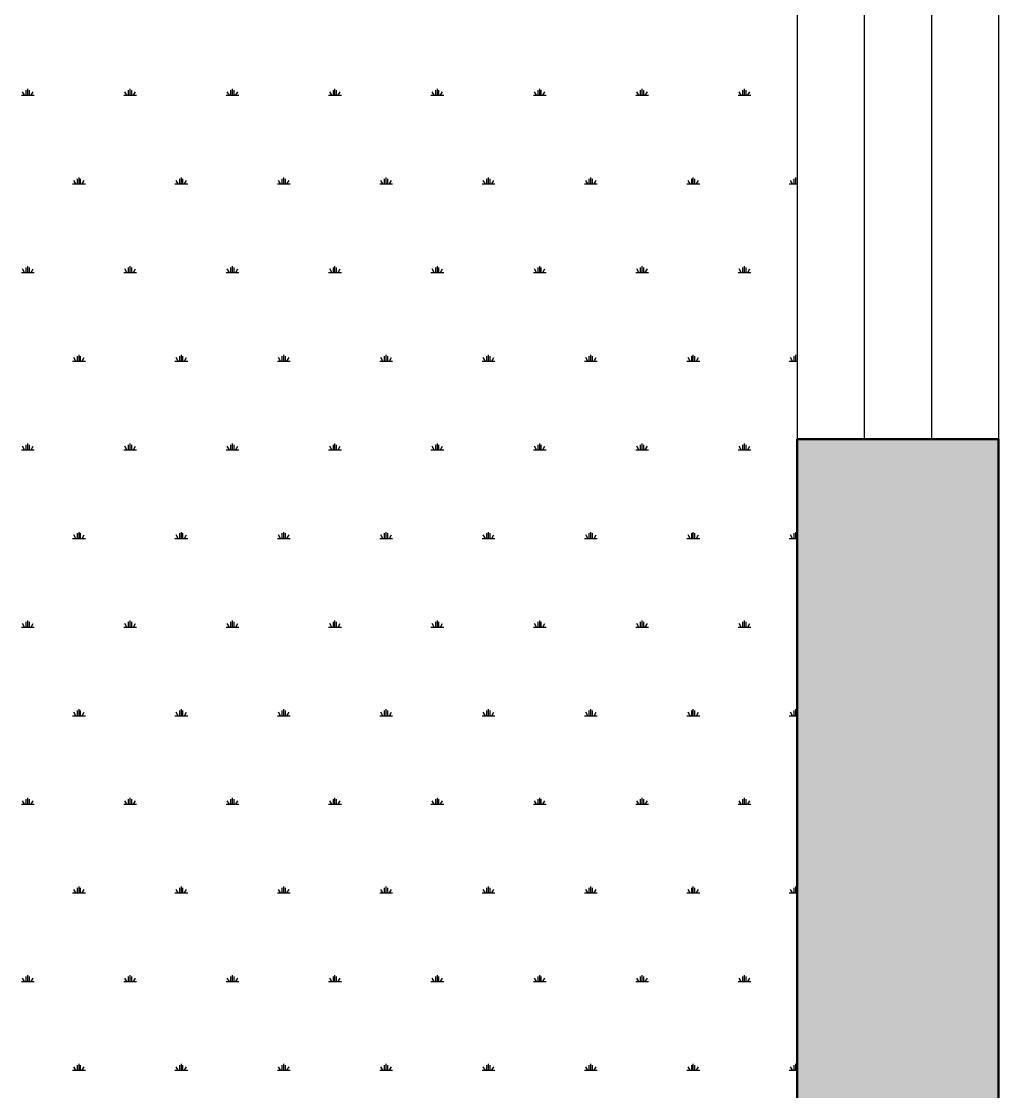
# Model space of a CAD drawing. Header units: millimetres. Extents: x 2999.9 to 3041.9, y 869.6 to 906.3.
# Drawn here: x 3022.692 to 3023.419, y 898.602 to 899.399 of the extents above; entities that cross this region are included whole.
import ezdxf

# ---------------------------------------------------------------- set-up
doc = ezdxf.new("R2010")
doc.units = ezdxf.units.MM
doc.layers.add('mori', color=166, linetype='Continuous', lineweight=30)

msp = doc.modelspace()

# ---------------------------------------------------------------- linework, layer by layer
at = {"color": 41, "lineweight": 30}
for p, q in [((3023.26921, 900.88817), (3023.26921, 899.08817)), ((3023.41921, 900.88817), (3023.41921, 899.08817))]:
    msp.add_line(p, q, dxfattribs=at)
at = {"color": 4}
for p, q in [((3023.31921, 900.88817), (3023.31921, 899.08817)), ((3023.36921, 900.88817), (3023.36921, 899.08817))]:
    msp.add_line(p, q, dxfattribs=at)
at = {"color": 76, "linetype": 'Continuous'}
for p, q in [((3022.69433, 899.34418), (3022.6928, 899.34682)), ((3022.69552, 899.34418), (3022.69552, 899.34799)), ((3022.69671, 899.34418), (3022.69671, 899.34894)), ((3022.6979, 899.34418), (3022.6979, 899.34799)), ((3022.69909, 899.34418), (3022.70062, 899.34682)), ((3022.77053, 899.34418), (3022.769, 899.34682)), ((3022.77172, 899.34418), (3022.77172, 899.34799)), ((3022.77291, 899.34418), (3022.77291, 899.34894)), ((3022.7741, 899.34418), (3022.7741, 899.34799)), ((3022.77529, 899.34418), (3022.77682, 899.34682)), ((3022.84673, 899.34418), (3022.8452, 899.34682)), ((3022.84792, 899.34418), (3022.84792, 899.34799)), ((3022.84911, 899.34418), (3022.84911, 899.34894)), ((3022.8503, 899.34418), (3022.8503, 899.34799)), ((3022.85149, 899.34418), (3022.85302, 899.34682)), ((3022.92293, 899.34418), (3022.9214, 899.34682)), ((3022.92412, 899.34418), (3022.92412, 899.34799)), ((3022.92531, 899.34418), (3022.92531, 899.34894)), ((3022.9265, 899.34418), (3022.9265, 899.34799)), ((3022.92769, 899.34418), (3022.92922, 899.34682)), ((3022.99913, 899.34418), (3022.9976, 899.34682)), ((3023.00032, 899.34418), (3023.00032, 899.34799)), ((3023.00151, 899.34418), (3023.00151, 899.34894)), ((3023.0027, 899.34418), (3023.0027, 899.34799)), ((3023.00389, 899.34418), (3023.00542, 899.34682)), ((3023.07533, 899.34418), (3023.0738, 899.34682)), ((3023.07652, 899.34418), (3023.07652, 899.34799)), ((3023.07771, 899.34418), (3023.07771, 899.34894)), ((3023.0789, 899.34418), (3023.0789, 899.34799)), ((3023.08009, 899.34418), (3023.08162, 899.34682)), ((3023.15153, 899.34418), (3023.15, 899.34682)), ((3023.15272, 899.34418), (3023.15272, 899.34799)), ((3023.15391, 899.34418), (3023.15391, 899.34894)), ((3023.1551, 899.34418), (3023.1551, 899.34799)), ((3023.15629, 899.34418), (3023.15782, 899.34682)), ((3023.22773, 899.34418), (3023.2262, 899.34682)), ((3023.22892, 899.34418), (3023.22892, 899.34799)), ((3023.23011, 899.34418), (3023.23011, 899.34894)), ((3023.2313, 899.34418), (3023.2313, 899.34799)), ((3023.23249, 899.34418), (3023.23402, 899.34682)), ((3022.69195, 899.34418), (3022.70147, 899.34418)), ((3022.76815, 899.34418), (3022.77767, 899.34418)), ((3022.84435, 899.34418), (3022.85387, 899.34418)), ((3022.92055, 899.34418), (3022.93007, 899.34418)), ((3022.99675, 899.34418), (3023.00627, 899.34418)), ((3023.07295, 899.34418), (3023.08247, 899.34418)), ((3023.14915, 899.34418), (3023.15867, 899.34418)), ((3023.22535, 899.34418), (3023.23487, 899.34418)), ((3022.73362, 899.27818), (3022.73362, 899.28199)), ((3022.73481, 899.27818), (3022.73481, 899.28295)), ((3022.736, 899.27818), (3022.736, 899.28199)), ((3022.80982, 899.27818), (3022.80982, 899.28199)), ((3022.81101, 899.27818), (3022.81101, 899.28295)), ((3022.8122, 899.27818), (3022.8122, 899.28199)), ((3022.88602, 899.27818), (3022.88602, 899.28199)), ((3022.88721, 899.27818), (3022.88721, 899.28295)), ((3022.8884, 899.27818), (3022.8884, 899.28199)), ((3022.96222, 899.27818), (3022.96222, 899.28199)), ((3022.96341, 899.27818), (3022.96341, 899.28295)), ((3022.9646, 899.27818), (3022.9646, 899.28199)), ((3023.03842, 899.27818), (3023.03842, 899.28199)), ((3023.03961, 899.27818), (3023.03961, 899.28295)), ((3023.0408, 899.27818), (3023.0408, 899.28199)), ((3023.11462, 899.27818), (3023.11462, 899.28199)), ((3023.11581, 899.27818), (3023.11581, 899.28295)), ((3023.117, 899.27818), (3023.117, 899.28199)), ((3023.19082, 899.27818), (3023.19082, 899.28199)), ((3023.19201, 899.27818), (3023.19201, 899.28295)), ((3023.1932, 899.27818), (3023.1932, 899.28199)), ((3023.26702, 899.27818), (3023.26702, 899.28199)), ((3023.26821, 899.27818), (3023.26821, 899.28295)), ((3022.73005, 899.27818), (3022.73957, 899.27818)), ((3022.73243, 899.27818), (3022.7309, 899.28082)), ((3022.73719, 899.27819), (3022.73872, 899.28083)), ((3022.80625, 899.27818), (3022.81577, 899.27818)), ((3022.80863, 899.27818), (3022.8071, 899.28082)), ((3022.81339, 899.27819), (3022.81492, 899.28083)), ((3022.88245, 899.27818), (3022.89197, 899.27818)), ((3022.88483, 899.27818), (3022.8833, 899.28082)), ((3022.88959, 899.27819), (3022.89112, 899.28083)), ((3022.95865, 899.27818), (3022.96817, 899.27818)), ((3022.96103, 899.27818), (3022.9595, 899.28082)), ((3022.96579, 899.27819), (3022.96732, 899.28083)), ((3023.03485, 899.27818), (3023.04437, 899.27818)), ((3023.03723, 899.27818), (3023.0357, 899.28082)), ((3023.04199, 899.27819), (3023.04352, 899.28083)), ((3023.11105, 899.27818), (3023.12057, 899.27818)), ((3023.11343, 899.27818), (3023.1119, 899.28082)), ((3023.11819, 899.27819), (3023.11972, 899.28083)), ((3023.18725, 899.27818), (3023.19677, 899.27818)), ((3023.18963, 899.27818), (3023.1881, 899.28082)), ((3023.19439, 899.27819), (3023.19592, 899.28083)), ((3023.26345, 899.27818), (3023.26921, 899.27818)), ((3023.26583, 899.27818), (3023.2643, 899.28082)), ((3022.69195, 899.21219), (3022.70147, 899.21219)), ((3022.69433, 899.21219), (3022.6928, 899.21483)), ((3022.69552, 899.21219), (3022.69552, 899.216)), ((3022.69671, 899.21219), (3022.69671, 899.21696)), ((3022.6979, 899.21219), (3022.6979, 899.216)), ((3022.69909, 899.2122), (3022.70062, 899.21483)), ((3022.76815, 899.21219), (3022.77767, 899.21219)), ((3022.77053, 899.21219), (3022.769, 899.21483)), ((3022.77172, 899.21219), (3022.77172, 899.216)), ((3022.77291, 899.21219), (3022.77291, 899.21696)), ((3022.7741, 899.21219), (3022.7741, 899.216)), ((3022.77529, 899.2122), (3022.77682, 899.21483)), ((3022.84435, 899.21219), (3022.85387, 899.21219)), ((3022.84673, 899.21219), (3022.8452, 899.21483)), ((3022.84792, 899.21219), (3022.84792, 899.216)), ((3022.84911, 899.21219), (3022.84911, 899.21696)), ((3022.8503, 899.21219), (3022.8503, 899.216)), ((3022.85149, 899.2122), (3022.85302, 899.21483)), ((3022.92055, 899.21219), (3022.93007, 899.21219)), ((3022.92293, 899.21219), (3022.9214, 899.21483)), ((3022.92412, 899.21219), (3022.92412, 899.216)), ((3022.92531, 899.21219), (3022.92531, 899.21696)), ((3022.9265, 899.21219), (3022.9265, 899.216)), ((3022.92769, 899.2122), (3022.92922, 899.21483)), ((3022.99675, 899.21219), (3023.00627, 899.21219)), ((3022.99913, 899.21219), (3022.9976, 899.21483)), ((3023.00032, 899.21219), (3023.00032, 899.216)), ((3023.00151, 899.21219), (3023.00151, 899.21696)), ((3023.0027, 899.21219), (3023.0027, 899.216)), ((3023.00389, 899.2122), (3023.00542, 899.21483)), ((3023.07295, 899.21219), (3023.08247, 899.21219)), ((3023.07533, 899.21219), (3023.0738, 899.21483)), ((3023.07652, 899.21219), (3023.07652, 899.216)), ((3023.07771, 899.21219), (3023.07771, 899.21696)), ((3023.0789, 899.21219), (3023.0789, 899.216)), ((3023.08009, 899.2122), (3023.08162, 899.21483)), ((3023.14915, 899.21219), (3023.15867, 899.21219)), ((3023.15153, 899.21219), (3023.15, 899.21483)), ((3023.15272, 899.21219), (3023.15272, 899.216)), ((3023.15391, 899.21219), (3023.15391, 899.21696)), ((3023.1551, 899.21219), (3023.1551, 899.216)), ((3023.15629, 899.2122), (3023.15782, 899.21483)), ((3023.22535, 899.21219), (3023.23487, 899.21219)), ((3023.22773, 899.21219), (3023.2262, 899.21483)), ((3023.22892, 899.21219), (3023.22892, 899.216)), ((3023.23011, 899.21219), (3023.23011, 899.21696)), ((3023.2313, 899.21219), (3023.2313, 899.216)), ((3023.23249, 899.2122), (3023.23402, 899.21483)), ((3022.73243, 899.1462), (3022.7309, 899.14884)), ((3022.73362, 899.1462), (3022.73362, 899.15001)), ((3022.73481, 899.1462), (3022.73481, 899.15097)), ((3022.736, 899.1462), (3022.736, 899.15001)), ((3022.73719, 899.1462), (3022.73872, 899.14884)), ((3022.80863, 899.1462), (3022.8071, 899.14884)), ((3022.80982, 899.1462), (3022.80982, 899.15001)), ((3022.81101, 899.1462), (3022.81101, 899.15097)), ((3022.8122, 899.1462), (3022.8122, 899.15001)), ((3022.81339, 899.1462), (3022.81492, 899.14884)), ((3022.88483, 899.1462), (3022.8833, 899.14884)), ((3022.88602, 899.1462), (3022.88602, 899.15001)), ((3022.88721, 899.1462), (3022.88721, 899.15097)), ((3022.8884, 899.1462), (3022.8884, 899.15001)), ((3022.88959, 899.1462), (3022.89112, 899.14884)), ((3022.96103, 899.1462), (3022.9595, 899.14884)), ((3022.96222, 899.1462), (3022.96222, 899.15001)), ((3022.96341, 899.1462), (3022.96341, 899.15097)), ((3022.9646, 899.1462), (3022.9646, 899.15001)), ((3022.96579, 899.1462), (3022.96732, 899.14884)), ((3023.03723, 899.1462), (3023.0357, 899.14884)), ((3023.03842, 899.1462), (3023.03842, 899.15001)), ((3023.03961, 899.1462), (3023.03961, 899.15097)), ((3023.0408, 899.1462), (3023.0408, 899.15001)), ((3023.04199, 899.1462), (3023.04352, 899.14884)), ((3023.11343, 899.1462), (3023.1119, 899.14884)), ((3023.11462, 899.1462), (3023.11462, 899.15001)), ((3023.11581, 899.1462), (3023.11581, 899.15097)), ((3023.117, 899.1462), (3023.117, 899.15001)), ((3023.11819, 899.1462), (3023.11972, 899.14884)), ((3023.18963, 899.1462), (3023.1881, 899.14884)), ((3023.19082, 899.1462), (3023.19082, 899.15001)), ((3023.19201, 899.1462), (3023.19201, 899.15097)), ((3023.1932, 899.1462), (3023.1932, 899.15001)), ((3023.19439, 899.1462), (3023.19592, 899.14884)), ((3023.26583, 899.1462), (3023.2643, 899.14884)), ((3023.26702, 899.1462), (3023.26702, 899.15001)), ((3023.26821, 899.1462), (3023.26821, 899.15097)), ((3022.73005, 899.1462), (3022.73957, 899.1462)), ((3022.80625, 899.1462), (3022.81577, 899.1462)), ((3022.88245, 899.1462), (3022.89197, 899.1462)), ((3022.95865, 899.1462), (3022.96817, 899.1462)), ((3023.03485, 899.1462), (3023.04437, 899.1462)), ((3023.11105, 899.1462), (3023.12057, 899.1462)), ((3023.18725, 899.1462), (3023.19677, 899.1462)), ((3023.26345, 899.1462), (3023.26921, 899.1462)), ((3022.69433, 899.08021), (3022.6928, 899.08285)), ((3022.69552, 899.08021), (3022.69552, 899.08402)), ((3022.69671, 899.08021), (3022.69671, 899.08497)), ((3022.6979, 899.08021), (3022.6979, 899.08402)), ((3022.69909, 899.08021), (3022.70062, 899.08285)), ((3022.77053, 899.08021), (3022.769, 899.08285)), ((3022.77172, 899.08021), (3022.77172, 899.08402)), ((3022.77291, 899.08021), (3022.77291, 899.08497)), ((3022.7741, 899.08021), (3022.7741, 899.08402)), ((3022.77529, 899.08021), (3022.77682, 899.08285)), ((3022.84673, 899.08021), (3022.8452, 899.08285)), ((3022.84792, 899.08021), (3022.84792, 899.08402)), ((3022.84911, 899.08021), (3022.84911, 899.08497)), ((3022.8503, 899.08021), (3022.8503, 899.08402)), ((3022.85149, 899.08021), (3022.85302, 899.08285)), ((3022.92293, 899.08021), (3022.9214, 899.08285)), ((3022.92412, 899.08021), (3022.92412, 899.08402)), ((3022.92531, 899.08021), (3022.92531, 899.08497)), ((3022.9265, 899.08021), (3022.9265, 899.08402)), ((3022.92769, 899.08021), (3022.92922, 899.08285)), ((3022.99913, 899.08021), (3022.9976, 899.08285)), ((3023.00032, 899.08021), (3023.00032, 899.08402)), ((3023.00151, 899.08021), (3023.00151, 899.08497)), ((3023.0027, 899.08021), (3023.0027, 899.08402)), ((3023.00389, 899.08021), (3023.00542, 899.08285)), ((3023.07533, 899.08021), (3023.0738, 899.08285)), ((3023.07652, 899.08021), (3023.07652, 899.08402)), ((3023.07771, 899.08021), (3023.07771, 899.08497)), ((3023.0789, 899.08021), (3023.0789, 899.08402)), ((3023.08009, 899.08021), (3023.08162, 899.08285)), ((3023.15153, 899.08021), (3023.15, 899.08285)), ((3023.15272, 899.08021), (3023.15272, 899.08402)), ((3023.15391, 899.08021), (3023.15391, 899.08497)), ((3023.1551, 899.08021), (3023.1551, 899.08402)), ((3023.15629, 899.08021), (3023.15782, 899.08285)), ((3023.22773, 899.08021), (3023.2262, 899.08285)), ((3023.22892, 899.08021), (3023.22892, 899.08402)), ((3023.23011, 899.08021), (3023.23011, 899.08497)), ((3023.2313, 899.08021), (3023.2313, 899.08402)), ((3023.23249, 899.08021), (3023.23402, 899.08285)), ((3022.69195, 899.08021), (3022.70147, 899.08021)), ((3022.76815, 899.08021), (3022.77767, 899.08021)), ((3022.84435, 899.08021), (3022.85387, 899.08021)), ((3022.92055, 899.08021), (3022.93007, 899.08021)), ((3022.99675, 899.08021), (3023.00627, 899.08021)), ((3023.07295, 899.08021), (3023.08247, 899.08021)), ((3023.14915, 899.08021), (3023.15867, 899.08021)), ((3023.22535, 899.08021), (3023.23487, 899.08021)), ((3022.73481, 899.01422), (3022.73481, 899.01898)), ((3022.81101, 899.01422), (3022.81101, 899.01898)), ((3022.88721, 899.01422), (3022.88721, 899.01898)), ((3022.96341, 899.01422), (3022.96341, 899.01898)), ((3023.03961, 899.01422), (3023.03961, 899.01898)), ((3023.11581, 899.01422), (3023.11581, 899.01898)), ((3023.19201, 899.01422), (3023.19201, 899.01898)), ((3023.26821, 899.01422), (3023.26821, 899.01898)), ((3022.73005, 899.01422), (3022.73957, 899.01422)), ((3022.73243, 899.01422), (3022.7309, 899.01686)), ((3022.73362, 899.01422), (3022.73362, 899.01803)), ((3022.736, 899.01422), (3022.736, 899.01803)), ((3022.73719, 899.01422), (3022.73872, 899.01686)), ((3022.80625, 899.01422), (3022.81577, 899.01422)), ((3022.80863, 899.01422), (3022.8071, 899.01686)), ((3022.80982, 899.01422), (3022.80982, 899.01803)), ((3022.8122, 899.01422), (3022.8122, 899.01803)), ((3022.81339, 899.01422), (3022.81492, 899.01686)), ((3022.88245, 899.01422), (3022.89197, 899.01422)), ((3022.88483, 899.01422), (3022.8833, 899.01686)), ((3022.88602, 899.01422), (3022.88602, 899.01803)), ((3022.8884, 899.01422), (3022.8884, 899.01803)), ((3022.88959, 899.01422), (3022.89112, 899.01686)), ((3022.95865, 899.01422), (3022.96817, 899.01422)), ((3022.96103, 899.01422), (3022.9595, 899.01686)), ((3022.96222, 899.01422), (3022.96222, 899.01803)), ((3022.9646, 899.01422), (3022.9646, 899.01803)), ((3022.96579, 899.01422), (3022.96732, 899.01686)), ((3023.03485, 899.01422), (3023.04437, 899.01422)), ((3023.03723, 899.01422), (3023.0357, 899.01686)), ((3023.03842, 899.01422), (3023.03842, 899.01803)), ((3023.0408, 899.01422), (3023.0408, 899.01803)), ((3023.04199, 899.01422), (3023.04352, 899.01686)), ((3023.11105, 899.01422), (3023.12057, 899.01422)), ((3023.11343, 899.01422), (3023.1119, 899.01686)), ((3023.11462, 899.01422), (3023.11462, 899.01803)), ((3023.117, 899.01422), (3023.117, 899.01803)), ((3023.11819, 899.01422), (3023.11972, 899.01686)), ((3023.18725, 899.01422), (3023.19677, 899.01422)), ((3023.18963, 899.01422), (3023.1881, 899.01686)), ((3023.19082, 899.01422), (3023.19082, 899.01803)), ((3023.1932, 899.01422), (3023.1932, 899.01803)), ((3023.19439, 899.01422), (3023.19592, 899.01686)), ((3023.26345, 899.01422), (3023.26921, 899.01422)), ((3023.26583, 899.01422), (3023.2643, 899.01686)), ((3023.26702, 899.01422), (3023.26702, 899.01803)), ((3022.69195, 898.94823), (3022.70147, 898.94823)), ((3022.69433, 898.94823), (3022.6928, 898.95087)), ((3022.69552, 898.94823), (3022.69552, 898.95204)), ((3022.69671, 898.94823), (3022.69671, 898.95299)), ((3022.6979, 898.94823), (3022.6979, 898.95204)), ((3022.69909, 898.94823), (3022.70062, 898.95087)), ((3022.76815, 898.94823), (3022.77767, 898.94823)), ((3022.77053, 898.94823), (3022.769, 898.95087)), ((3022.77172, 898.94823), (3022.77172, 898.95204)), ((3022.77291, 898.94823), (3022.77291, 898.95299)), ((3022.7741, 898.94823), (3022.7741, 898.95204)), ((3022.77529, 898.94823), (3022.77682, 898.95087)), ((3022.84435, 898.94823), (3022.85387, 898.94823)), ((3022.84673, 898.94823), (3022.8452, 898.95087)), ((3022.84792, 898.94823), (3022.84792, 898.95204)), ((3022.84911, 898.94823), (3022.84911, 898.95299)), ((3022.8503, 898.94823), (3022.8503, 898.95204)), ((3022.85149, 898.94823), (3022.85302, 898.95087)), ((3022.92055, 898.94823), (3022.93007, 898.94823)), ((3022.92293, 898.94823), (3022.9214, 898.95087)), ((3022.92412, 898.94823), (3022.92412, 898.95204)), ((3022.92531, 898.94823), (3022.92531, 898.95299)), ((3022.9265, 898.94823), (3022.9265, 898.95204)), ((3022.92769, 898.94823), (3022.92922, 898.95087)), ((3022.99675, 898.94823), (3023.00627, 898.94823)), ((3022.99913, 898.94823), (3022.9976, 898.95087)), ((3023.00032, 898.94823), (3023.00032, 898.95204)), ((3023.00151, 898.94823), (3023.00151, 898.95299)), ((3023.0027, 898.94823), (3023.0027, 898.95204)), ((3023.00389, 898.94823), (3023.00542, 898.95087)), ((3023.07295, 898.94823), (3023.08247, 898.94823)), ((3023.07533, 898.94823), (3023.0738, 898.95087)), ((3023.07652, 898.94823), (3023.07652, 898.95204)), ((3023.07771, 898.94823), (3023.07771, 898.95299)), ((3023.0789, 898.94823), (3023.0789, 898.95204)), ((3023.08009, 898.94823), (3023.08162, 898.95087)), ((3023.14915, 898.94823), (3023.15867, 898.94823)), ((3023.15153, 898.94823), (3023.15, 898.95087)), ((3023.15272, 898.94823), (3023.15272, 898.95204)), ((3023.15391, 898.94823), (3023.15391, 898.95299)), ((3023.1551, 898.94823), (3023.1551, 898.95204)), ((3023.15629, 898.94823), (3023.15782, 898.95087)), ((3023.22535, 898.94823), (3023.23487, 898.94823)), ((3023.22773, 898.94823), (3023.2262, 898.95087)), ((3023.22892, 898.94823), (3023.22892, 898.95204)), ((3023.23011, 898.94823), (3023.23011, 898.95299)), ((3023.2313, 898.94823), (3023.2313, 898.95204)), ((3023.23249, 898.94823), (3023.23402, 898.95087)), ((3022.73243, 898.88224), (3022.7309, 898.88488)), ((3022.73362, 898.88224), (3022.73362, 898.88605)), ((3022.73481, 898.88224), (3022.73481, 898.887)), ((3022.736, 898.88224), (3022.736, 898.88605)), ((3022.73719, 898.88224), (3022.73872, 898.88488)), ((3022.80863, 898.88224), (3022.8071, 898.88488)), ((3022.80982, 898.88224), (3022.80982, 898.88605)), ((3022.81101, 898.88224), (3022.81101, 898.887)), ((3022.8122, 898.88224), (3022.8122, 898.88605)), ((3022.81339, 898.88224), (3022.81492, 898.88488)), ((3022.88483, 898.88224), (3022.8833, 898.88488)), ((3022.88602, 898.88224), (3022.88602, 898.88605)), ((3022.88721, 898.88224), (3022.88721, 898.887)), ((3022.8884, 898.88224), (3022.8884, 898.88605)), ((3022.88959, 898.88224), (3022.89112, 898.88488)), ((3022.96103, 898.88224), (3022.9595, 898.88488)), ((3022.96222, 898.88224), (3022.96222, 898.88605)), ((3022.96341, 898.88224), (3022.96341, 898.887)), ((3022.9646, 898.88224), (3022.9646, 898.88605)), ((3022.96579, 898.88224), (3022.96732, 898.88488)), ((3023.03723, 898.88224), (3023.0357, 898.88488)), ((3023.03842, 898.88224), (3023.03842, 898.88605)), ((3023.03961, 898.88224), (3023.03961, 898.887)), ((3023.0408, 898.88224), (3023.0408, 898.88605)), ((3023.04199, 898.88224), (3023.04352, 898.88488)), ((3023.11343, 898.88224), (3023.1119, 898.88488)), ((3023.11462, 898.88224), (3023.11462, 898.88605)), ((3023.11581, 898.88224), (3023.11581, 898.887)), ((3023.117, 898.88224), (3023.117, 898.88605)), ((3023.11819, 898.88224), (3023.11972, 898.88488)), ((3023.18963, 898.88224), (3023.1881, 898.88488)), ((3023.19082, 898.88224), (3023.19082, 898.88605)), ((3023.19201, 898.88224), (3023.19201, 898.887)), ((3023.1932, 898.88224), (3023.1932, 898.88605)), ((3023.19439, 898.88224), (3023.19592, 898.88488)), ((3023.26583, 898.88224), (3023.2643, 898.88488)), ((3023.26702, 898.88224), (3023.26702, 898.88605)), ((3023.26821, 898.88224), (3023.26821, 898.887)), ((3022.73005, 898.88224), (3022.73957, 898.88224)), ((3022.80625, 898.88224), (3022.81577, 898.88224)), ((3022.88245, 898.88224), (3022.89197, 898.88224)), ((3022.95865, 898.88224), (3022.96817, 898.88224)), ((3023.03485, 898.88224), (3023.04437, 898.88224)), ((3023.11105, 898.88224), (3023.12057, 898.88224)), ((3023.18725, 898.88224), (3023.19677, 898.88224)), ((3023.26345, 898.88224), (3023.26921, 898.88224)), ((3022.69552, 898.81625), (3022.69552, 898.82006)), ((3022.69671, 898.81625), (3022.69671, 898.82101)), ((3022.6979, 898.81625), (3022.6979, 898.82006)), ((3022.77172, 898.81625), (3022.77172, 898.82006)), ((3022.77291, 898.81625), (3022.77291, 898.82101)), ((3022.7741, 898.81625), (3022.7741, 898.82006)), ((3022.84792, 898.81625), (3022.84792, 898.82006)), ((3022.84911, 898.81625), (3022.84911, 898.82101)), ((3022.8503, 898.81625), (3022.8503, 898.82006)), ((3022.92412, 898.81625), (3022.92412, 898.82006)), ((3022.92531, 898.81625), (3022.92531, 898.82101)), ((3022.9265, 898.81625), (3022.9265, 898.82006)), ((3023.00032, 898.81625), (3023.00032, 898.82006)), ((3023.00151, 898.81625), (3023.00151, 898.82101)), ((3023.0027, 898.81625), (3023.0027, 898.82006)), ((3023.07652, 898.81625), (3023.07652, 898.82006)), ((3023.07771, 898.81625), (3023.07771, 898.82101)), ((3023.0789, 898.81625), (3023.0789, 898.82006)), ((3023.15272, 898.81625), (3023.15272, 898.82006)), ((3023.15391, 898.81625), (3023.15391, 898.82101)), ((3023.1551, 898.81625), (3023.1551, 898.82006)), ((3023.22892, 898.81625), (3023.22892, 898.82006)), ((3023.23011, 898.81625), (3023.23011, 898.82101)), ((3023.2313, 898.81625), (3023.2313, 898.82006)), ((3022.69195, 898.81625), (3022.70147, 898.81625)), ((3022.69433, 898.81625), (3022.6928, 898.81889)), ((3022.69909, 898.81625), (3022.70062, 898.81889)), ((3022.76815, 898.81625), (3022.77767, 898.81625)), ((3022.77053, 898.81625), (3022.769, 898.81889)), ((3022.77529, 898.81625), (3022.77682, 898.81889)), ((3022.84435, 898.81625), (3022.85387, 898.81625)), ((3022.84673, 898.81625), (3022.8452, 898.81889)), ((3022.85149, 898.81625), (3022.85302, 898.81889)), ((3022.92055, 898.81625), (3022.93007, 898.81625)), ((3022.92293, 898.81625), (3022.9214, 898.81889)), ((3022.92769, 898.81625), (3022.92922, 898.81889)), ((3022.99675, 898.81625), (3023.00627, 898.81625)), ((3022.99913, 898.81625), (3022.9976, 898.81889)), ((3023.00389, 898.81625), (3023.00542, 898.81889)), ((3023.07295, 898.81625), (3023.08247, 898.81625)), ((3023.07533, 898.81625), (3023.0738, 898.81889)), ((3023.08009, 898.81625), (3023.08162, 898.81889)), ((3023.14915, 898.81625), (3023.15867, 898.81625)), ((3023.15153, 898.81625), (3023.15, 898.81889)), ((3023.15629, 898.81625), (3023.15782, 898.81889)), ((3023.22535, 898.81625), (3023.23487, 898.81625)), ((3023.22773, 898.81625), (3023.2262, 898.81889)), ((3023.23249, 898.81625), (3023.23402, 898.81889)), ((3022.73005, 898.75026), (3022.73957, 898.75026)), ((3022.73243, 898.75026), (3022.7309, 898.7529)), ((3022.73362, 898.75026), (3022.73362, 898.75407)), ((3022.73481, 898.75026), (3022.73481, 898.75502)), ((3022.736, 898.75026), (3022.736, 898.75407)), ((3022.73719, 898.75026), (3022.73872, 898.7529)), ((3022.80625, 898.75026), (3022.81577, 898.75026)), ((3022.80863, 898.75026), (3022.8071, 898.7529)), ((3022.80982, 898.75026), (3022.80982, 898.75407)), ((3022.81101, 898.75026), (3022.81101, 898.75502)), ((3022.8122, 898.75026), (3022.8122, 898.75407)), ((3022.81339, 898.75026), (3022.81492, 898.7529)), ((3022.88245, 898.75026), (3022.89197, 898.75026)), ((3022.88483, 898.75026), (3022.8833, 898.7529)), ((3022.88602, 898.75026), (3022.88602, 898.75407)), ((3022.88721, 898.75026), (3022.88721, 898.75502)), ((3022.8884, 898.75026), (3022.8884, 898.75407)), ((3022.88959, 898.75026), (3022.89112, 898.7529)), ((3022.95865, 898.75026), (3022.96817, 898.75026)), ((3022.96103, 898.75026), (3022.9595, 898.7529)), ((3022.96222, 898.75026), (3022.96222, 898.75407)), ((3022.96341, 898.75026), (3022.96341, 898.75502)), ((3022.9646, 898.75026), (3022.9646, 898.75407)), ((3022.96579, 898.75026), (3022.96732, 898.7529)), ((3023.03485, 898.75026), (3023.04437, 898.75026)), ((3023.03723, 898.75026), (3023.0357, 898.7529)), ((3023.03842, 898.75026), (3023.03842, 898.75407)), ((3023.03961, 898.75026), (3023.03961, 898.75502)), ((3023.0408, 898.75026), (3023.0408, 898.75407)), ((3023.04199, 898.75026), (3023.04352, 898.7529)), ((3023.11105, 898.75026), (3023.12057, 898.75026)), ((3023.11343, 898.75026), (3023.1119, 898.7529)), ((3023.11462, 898.75026), (3023.11462, 898.75407)), ((3023.11581, 898.75026), (3023.11581, 898.75502)), ((3023.117, 898.75026), (3023.117, 898.75407)), ((3023.11819, 898.75026), (3023.11972, 898.7529)), ((3023.18725, 898.75026), (3023.19677, 898.75026)), ((3023.18963, 898.75026), (3023.1881, 898.7529)), ((3023.19082, 898.75026), (3023.19082, 898.75407)), ((3023.19201, 898.75026), (3023.19201, 898.75502)), ((3023.1932, 898.75026), (3023.1932, 898.75407)), ((3023.19439, 898.75026), (3023.19592, 898.7529)), ((3023.26345, 898.75026), (3023.26921, 898.75026)), ((3023.26583, 898.75026), (3023.2643, 898.7529)), ((3023.26702, 898.75026), (3023.26702, 898.75407)), ((3023.26821, 898.75026), (3023.26821, 898.75502)), ((3022.69433, 898.68426), (3022.6928, 898.6869)), ((3022.69552, 898.68426), (3022.69552, 898.68807)), ((3022.69671, 898.68426), (3022.69671, 898.68903)), ((3022.6979, 898.68426), (3022.6979, 898.68807)), ((3022.69909, 898.68427), (3022.70062, 898.68691)), ((3022.77053, 898.68426), (3022.769, 898.6869)), ((3022.77172, 898.68426), (3022.77172, 898.68807)), ((3022.77291, 898.68426), (3022.77291, 898.68903)), ((3022.7741, 898.68426), (3022.7741, 898.68807)), ((3022.77529, 898.68427), (3022.77682, 898.68691)), ((3022.84673, 898.68426), (3022.8452, 898.6869)), ((3022.84792, 898.68426), (3022.84792, 898.68807)), ((3022.84911, 898.68426), (3022.84911, 898.68903)), ((3022.8503, 898.68426), (3022.8503, 898.68807)), ((3022.85149, 898.68427), (3022.85302, 898.68691)), ((3022.92293, 898.68426), (3022.9214, 898.6869)), ((3022.92412, 898.68426), (3022.92412, 898.68807)), ((3022.92531, 898.68426), (3022.92531, 898.68903)), ((3022.9265, 898.68426), (3022.9265, 898.68807)), ((3022.92769, 898.68427), (3022.92922, 898.68691)), ((3022.99913, 898.68426), (3022.9976, 898.6869)), ((3023.00032, 898.68426), (3023.00032, 898.68807)), ((3023.00151, 898.68426), (3023.00151, 898.68903)), ((3023.0027, 898.68426), (3023.0027, 898.68807)), ((3023.00389, 898.68427), (3023.00542, 898.68691)), ((3023.07533, 898.68426), (3023.0738, 898.6869)), ((3023.07652, 898.68426), (3023.07652, 898.68807)), ((3023.07771, 898.68426), (3023.07771, 898.68903)), ((3023.0789, 898.68426), (3023.0789, 898.68807)), ((3023.08009, 898.68427), (3023.08162, 898.68691)), ((3023.15153, 898.68426), (3023.15, 898.6869)), ((3023.15272, 898.68426), (3023.15272, 898.68807)), ((3023.15391, 898.68426), (3023.15391, 898.68903)), ((3023.1551, 898.68426), (3023.1551, 898.68807)), ((3023.15629, 898.68427), (3023.15782, 898.68691)), ((3023.22773, 898.68426), (3023.2262, 898.6869)), ((3023.22892, 898.68426), (3023.22892, 898.68807)), ((3023.23011, 898.68426), (3023.23011, 898.68903)), ((3023.2313, 898.68426), (3023.2313, 898.68807)), ((3023.23249, 898.68427), (3023.23402, 898.68691)), ((3022.69195, 898.68426), (3022.70147, 898.68426)), ((3022.76815, 898.68426), (3022.77767, 898.68426)), ((3022.84435, 898.68426), (3022.85387, 898.68426)), ((3022.92055, 898.68426), (3022.93007, 898.68426)), ((3022.99675, 898.68426), (3023.00627, 898.68426)), ((3023.07295, 898.68426), (3023.08247, 898.68426)), ((3023.14915, 898.68426), (3023.15867, 898.68426)), ((3023.22535, 898.68426), (3023.23487, 898.68426)), ((3022.73243, 898.61827), (3022.7309, 898.62091)), ((3022.73362, 898.61827), (3022.73362, 898.62208)), ((3022.73481, 898.61827), (3022.73481, 898.62304)), ((3022.736, 898.61827), (3022.736, 898.62208)), ((3022.73719, 898.61828), (3022.73872, 898.62091)), ((3022.80863, 898.61827), (3022.8071, 898.62091)), ((3022.80982, 898.61827), (3022.80982, 898.62208)), ((3022.81101, 898.61827), (3022.81101, 898.62304)), ((3022.8122, 898.61827), (3022.8122, 898.62208)), ((3022.81339, 898.61828), (3022.81492, 898.62091)), ((3022.88483, 898.61827), (3022.8833, 898.62091)), ((3022.88602, 898.61827), (3022.88602, 898.62208)), ((3022.88721, 898.61827), (3022.88721, 898.62304)), ((3022.8884, 898.61827), (3022.8884, 898.62208)), ((3022.88959, 898.61828), (3022.89112, 898.62091)), ((3022.96103, 898.61827), (3022.9595, 898.62091)), ((3022.96222, 898.61827), (3022.96222, 898.62208)), ((3022.96341, 898.61827), (3022.96341, 898.62304)), ((3022.9646, 898.61827), (3022.9646, 898.62208)), ((3022.96579, 898.61828), (3022.96732, 898.62091)), ((3023.03723, 898.61827), (3023.0357, 898.62091)), ((3023.03842, 898.61827), (3023.03842, 898.62208)), ((3023.03961, 898.61827), (3023.03961, 898.62304)), ((3023.0408, 898.61827), (3023.0408, 898.62208)), ((3023.04199, 898.61828), (3023.04352, 898.62091)), ((3023.11343, 898.61827), (3023.1119, 898.62091)), ((3023.11462, 898.61827), (3023.11462, 898.62208)), ((3023.11581, 898.61827), (3023.11581, 898.62304)), ((3023.117, 898.61827), (3023.117, 898.62208)), ((3023.11819, 898.61828), (3023.11972, 898.62091)), ((3023.18963, 898.61827), (3023.1881, 898.62091)), ((3023.19082, 898.61827), (3023.19082, 898.62208)), ((3023.19201, 898.61827), (3023.19201, 898.62304)), ((3023.1932, 898.61827), (3023.1932, 898.62208)), ((3023.19439, 898.61828), (3023.19592, 898.62091)), ((3023.26583, 898.61827), (3023.2643, 898.62091)), ((3023.26702, 898.61827), (3023.26702, 898.62208)), ((3023.26821, 898.61827), (3023.26821, 898.62304)), ((3022.73005, 898.61827), (3022.73957, 898.61827)), ((3022.80625, 898.61827), (3022.81577, 898.61827)), ((3022.88245, 898.61827), (3022.89197, 898.61827)), ((3022.95865, 898.61827), (3022.96817, 898.61827)), ((3023.03485, 898.61827), (3023.04437, 898.61827)), ((3023.11105, 898.61827), (3023.12057, 898.61827)), ((3023.18725, 898.61827), (3023.19677, 898.61827)), ((3023.26345, 898.61827), (3023.26921, 898.61827))]:
    msp.add_line(p, q, dxfattribs=at)
at = {"color": 0, "linetype": 'Continuous'}
for points in [[(3023.26921, 897.83752), (3023.26921, 899.08817), (3023.41921, 897.83752)], [(3023.41921, 897.98752), (3023.26921, 899.08817), (3023.41921, 899.08817)], [(3023.41921, 897.83752), (3023.26921, 899.08817), (3023.41921, 897.98752)]]:
    msp.add_solid(points, dxfattribs=at)
at = {"layer": 'mori', "color": 152, "lineweight": 50}
for p, q in [((3023.26921, 899.08817), (3023.26921, 897.83752)), ((3023.26921, 899.08817), (3023.41921, 899.08817)), ((3023.41921, 899.08817), (3023.41921, 897.98752))]:
    msp.add_line(p, q, dxfattribs=at)

doc.saveas('drawing.dxf')
